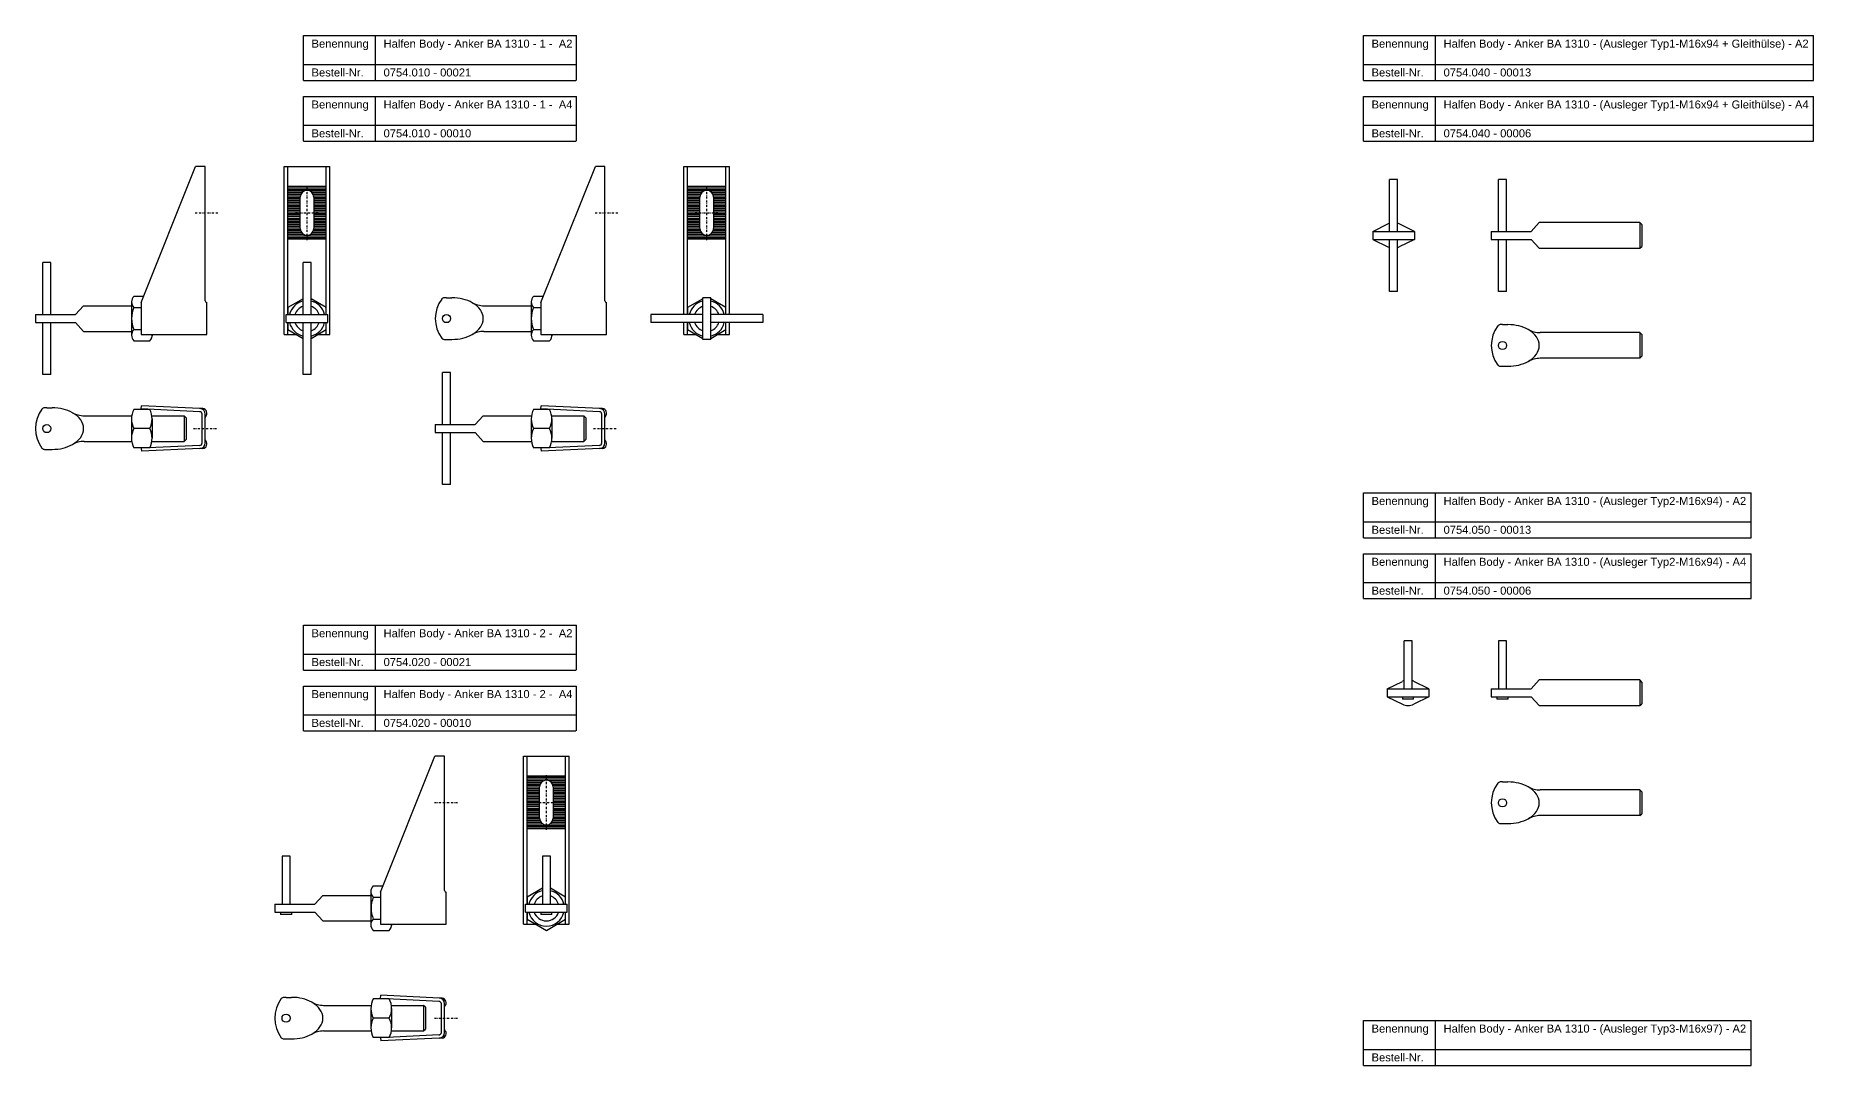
# Model space of a CAD drawing. Header units: millimetres. Extents: x 1534 to 2644, y -474 to 859.
# Drawn here: x 1534 to 2644, y 215 to 859 of the extents above; entities that cross this region are included whole.
import ezdxf

# ---------------------------------------------------------------- set-up
doc = ezdxf.new("R2010")
doc.units = ezdxf.units.MM
doc.header["$LTSCALE"] = 10
doc.linetypes.add('STRICHPUNKT2', pattern=[0.5, 0.25, -0.125, 0, -0.125])
doc.layers.add('HALFEN', color=2, linetype='Continuous')
doc.styles.add('ARIAL50', font='ARIAL.TTF', dxfattribs={"height": 5})

msp = doc.modelspace()

# ---------------------------------------------------------------- linework, layer by layer
at = {"layer": 'HALFEN'}
for p, q in [((1701.2, 858.5), (1871.8, 858.5)), ((1701.2, 830.5), (1701.2, 858.5)), ((1746.2, 830.5), (1746.2, 858.5)), ((1871.8, 830.5), (1871.8, 858.5)), ((2363.4, 858.5), (2644.5, 858.5)), ((2363.4, 830.5), (2363.4, 858.5)), ((2408.4, 830.5), (2408.4, 858.5)), ((2644.5, 830.5), (2644.5, 858.5)), ((1701.2, 840.5), (1871.8, 840.5)), ((2363.4, 840.5), (2644.5, 840.5)), ((1701.2, 830.5), (1871.3, 830.5)), ((2363.4, 830.5), (2644.5, 830.5)), ((1701.2, 820.5), (1871.8, 820.5)), ((1701.2, 792.5), (1701.2, 820.5)), ((1746.2, 792.5), (1746.2, 820.5)), ((1871.8, 792.5), (1871.8, 820.5)), ((2363.4, 820.5), (2644.5, 820.5)), ((2363.4, 792.5), (2363.4, 820.5)), ((2408.4, 792.5), (2408.4, 820.5)), ((2644.5, 792.5), (2644.5, 820.5)), ((1701.2, 802.5), (1871.8, 802.5)), ((2363.4, 802.5), (2644.5, 802.5)), ((1701.2, 792.5), (1871.3, 792.5)), ((2363.4, 792.5), (2644.5, 792.5)), ((1599.8, 691.8), (1633.8, 776.8)), ((1639.8, 776.8), (1633.8, 776.8)), ((1639.8, 692.8), (1639.8, 776.8)), ((1689.1, 776.8), (1717.6, 776.8)), ((1689.1, 671.8), (1689.1, 776.8)), ((1691.4, 684.3), (1691.4, 776.8)), ((1715.4, 684.3), (1715.4, 776.8)), ((1717.6, 671.8), (1717.6, 776.8)), ((1849.5, 691.8), (1883.5, 776.8)), ((1889.5, 776.8), (1883.5, 776.8)), ((1889.5, 692.8), (1889.5, 776.8)), ((1938.8, 776.8), (1967.3, 776.8)), ((1938.8, 684.3), (1938.8, 776.8)), ((1941.1, 684.3), (1941.1, 776.8)), ((1965.1, 684.3), (1965.1, 776.8)), ((1967.3, 684.3), (1967.3, 776.8)), ((2379.7, 736.2), (2379.7, 768.7)), ((2384.7, 768.7), (2379.7, 768.7)), ((2384.7, 736.2), (2384.7, 768.7)), ((2447.7, 736.2), (2447.7, 768.7)), ((2452.7, 768.7), (2447.7, 768.7)), ((2452.7, 736.2), (2452.7, 768.7)), ((1715.4, 764.3), (1691.4, 764.3)), ((1715.4, 763.3), (1691.4, 763.3)), ((1715.4, 762.3), (1691.4, 762.3)), ((1701.4, 761.3), (1691.4, 761.3)), ((1700.1, 760.3), (1691.4, 760.3)), ((1699.5, 759.3), (1691.4, 759.3)), ((1699.2, 758.3), (1691.4, 758.3)), ((1699.1, 757.3), (1691.4, 757.3)), ((1699.1, 756.3), (1691.4, 756.3)), ((1699.1, 755.3), (1691.4, 755.3)), ((1699.1, 738.1), (1699.1, 757.6)), ((1715.4, 761.3), (1705.4, 761.3)), ((1715.4, 760.3), (1706.6, 760.3)), ((1715.4, 759.3), (1707.2, 759.3)), ((1715.4, 758.3), (1707.6, 758.3)), ((1707.6, 757.6), (1707.6, 738.1)), ((1715.4, 757.3), (1707.6, 757.3)), ((1715.4, 756.3), (1707.6, 756.3)), ((1715.4, 755.3), (1707.6, 755.3)), ((1965.1, 764.3), (1941.1, 764.3)), ((1965.1, 763.3), (1941.1, 763.3)), ((1965.1, 762.3), (1941.1, 762.3)), ((1951.1, 761.3), (1941.1, 761.3)), ((1949.8, 760.3), (1941.1, 760.3)), ((1949.2, 759.3), (1941.1, 759.3)), ((1948.9, 758.3), (1941.1, 758.3)), ((1948.8, 757.3), (1941.1, 757.3)), ((1948.8, 756.3), (1941.1, 756.3)), ((1948.8, 755.3), (1941.1, 755.3)), ((1948.8, 738.1), (1948.8, 757.6)), ((1965.1, 761.3), (1955.1, 761.3)), ((1965.1, 760.3), (1956.3, 760.3)), ((1965.1, 759.3), (1957, 759.3)), ((1965.1, 758.3), (1957.3, 758.3)), ((1957.3, 757.6), (1957.3, 738.1)), ((1965.1, 757.3), (1957.3, 757.3)), ((1965.1, 756.3), (1957.3, 756.3)), ((1965.1, 755.3), (1957.3, 755.3)), ((1699.1, 754.3), (1691.4, 754.3)), ((1699.1, 753.3), (1691.4, 753.3)), ((1699.1, 752.3), (1691.4, 752.3)), ((1699.1, 751.3), (1691.4, 751.3)), ((1699.1, 750.3), (1691.4, 750.3)), ((1699.1, 749.3), (1691.4, 749.3)), ((1699.1, 748.3), (1691.4, 748.3)), ((1699.1, 747.3), (1691.4, 747.3)), ((1699.1, 746.3), (1691.4, 746.3)), ((1699.1, 745.3), (1691.4, 745.3)), ((1691.4, 744.3), (1699.1, 744.3)), ((1715.4, 754.3), (1707.6, 754.3)), ((1715.4, 753.3), (1707.6, 753.3)), ((1715.4, 752.3), (1707.6, 752.3)), ((1715.4, 751.3), (1707.6, 751.3)), ((1715.4, 750.3), (1707.6, 750.3)), ((1715.4, 749.3), (1707.6, 749.3)), ((1715.4, 748.3), (1707.6, 748.3)), ((1715.4, 747.3), (1707.6, 747.3)), ((1715.4, 746.3), (1707.6, 746.3)), ((1715.4, 745.3), (1707.6, 745.3)), ((1707.6, 744.3), (1715.4, 744.3)), ((1948.8, 754.3), (1941.1, 754.3)), ((1948.8, 753.3), (1941.1, 753.3)), ((1948.8, 752.3), (1941.1, 752.3)), ((1948.8, 751.3), (1941.1, 751.3)), ((1948.8, 750.3), (1941.1, 750.3)), ((1948.8, 749.3), (1941.1, 749.3)), ((1948.8, 748.3), (1941.1, 748.3)), ((1948.8, 747.3), (1941.1, 747.3)), ((1948.8, 746.3), (1941.1, 746.3)), ((1948.8, 745.3), (1941.1, 745.3)), ((1941.1, 744.3), (1948.8, 744.3)), ((1965.1, 754.3), (1957.3, 754.3)), ((1965.1, 753.3), (1957.3, 753.3)), ((1965.1, 752.3), (1957.3, 752.3)), ((1965.1, 751.3), (1957.3, 751.3)), ((1965.1, 750.3), (1957.3, 750.3)), ((1965.1, 749.3), (1957.3, 749.3)), ((1965.1, 748.3), (1957.3, 748.3)), ((1965.1, 747.3), (1957.3, 747.3)), ((1965.1, 746.3), (1957.3, 746.3)), ((1965.1, 745.3), (1957.3, 745.3)), ((1957.3, 744.3), (1965.1, 744.3)), ((1699.1, 743.3), (1691.4, 743.3)), ((1699.1, 742.3), (1691.4, 742.3)), ((1699.1, 741.3), (1691.4, 741.3)), ((1699.1, 740.3), (1691.4, 740.3)), ((1699.1, 739.3), (1691.4, 739.3)), ((1699.1, 738.3), (1691.4, 738.3)), ((1699.2, 737.3), (1691.4, 737.3)), ((1699.5, 736.3), (1691.4, 736.3)), ((1700.1, 735.3), (1691.4, 735.3)), ((1701.4, 734.3), (1691.4, 734.3)), ((1715.4, 733.3), (1691.4, 733.3)), ((1715.4, 734.3), (1705.4, 734.3)), ((1715.4, 735.3), (1706.6, 735.3)), ((1715.4, 736.3), (1707.2, 736.3)), ((1715.4, 743.3), (1707.6, 743.3)), ((1715.4, 742.3), (1707.6, 742.3)), ((1715.4, 741.3), (1707.6, 741.3)), ((1715.4, 740.3), (1707.6, 740.3)), ((1715.4, 739.3), (1707.6, 739.3)), ((1715.4, 738.3), (1707.6, 738.3)), ((1715.4, 737.3), (1707.6, 737.3)), ((1948.8, 743.3), (1941.1, 743.3)), ((1948.8, 742.3), (1941.1, 742.3)), ((1948.8, 741.3), (1941.1, 741.3)), ((1948.8, 740.3), (1941.1, 740.3)), ((1948.8, 739.3), (1941.1, 739.3)), ((1948.8, 738.3), (1941.1, 738.3)), ((1948.9, 737.3), (1941.1, 737.3)), ((1949.2, 736.3), (1941.1, 736.3)), ((1949.8, 735.3), (1941.1, 735.3)), ((1951.1, 734.3), (1941.1, 734.3)), ((1965.1, 733.3), (1941.1, 733.3)), ((1965.1, 734.3), (1955.1, 734.3)), ((1965.1, 735.3), (1956.3, 735.3)), ((1965.1, 736.3), (1957, 736.3)), ((1965.1, 743.3), (1957.3, 743.3)), ((1965.1, 742.3), (1957.3, 742.3)), ((1965.1, 741.3), (1957.3, 741.3)), ((1965.1, 740.3), (1957.3, 740.3)), ((1965.1, 739.3), (1957.3, 739.3)), ((1965.1, 738.3), (1957.3, 738.3)), ((1965.1, 737.3), (1957.3, 737.3)), ((2369.2, 736.2), (2378.6, 740.9)), ((2369.2, 736.2), (2395.2, 736.2)), ((2369.2, 736.2), (2369.2, 731.2)), ((2395.2, 736.2), (2385.7, 740.9)), ((2395.2, 736.2), (2395.2, 731.2)), ((2443.2, 736.2), (2468.2, 736.2)), ((2443.2, 736.2), (2443.2, 731.2)), ((2468.2, 736.2), (2473.2, 741.7)), ((2536, 741.7), (2473.2, 741.7)), ((2536, 741.7), (2536, 725.7)), ((2537.2, 740.5), (2536, 741.7)), ((2537.2, 740.5), (2537.2, 726.9)), ((1715.4, 732.3), (1691.4, 732.3)), ((1715.4, 731.3), (1691.4, 731.3)), ((1965.1, 732.3), (1941.1, 732.3)), ((1965.1, 731.3), (1941.1, 731.3)), ((2369.2, 731.2), (2395.2, 731.2)), ((2369.2, 731.2), (2378.6, 726.5)), ((2379.7, 698.7), (2379.7, 731.2)), ((2384.7, 698.7), (2384.7, 731.2)), ((2395.2, 731.2), (2385.7, 726.5)), ((2443.2, 731.2), (2468.2, 731.2)), ((2447.7, 698.7), (2447.7, 731.2)), ((2452.7, 698.7), (2452.7, 731.2)), ((2468.2, 731.2), (2473.2, 725.7)), ((2473.2, 725.7), (2536, 725.7)), ((2495.9, 725.7), (2536, 725.7)), ((2536, 725.7), (2537.2, 726.9)), ((1538.3, 684.3), (1538.3, 716.8)), ((1543.3, 716.8), (1538.3, 716.8)), ((1543.3, 684.3), (1543.3, 716.8)), ((1700.9, 684.3), (1700.9, 716.8)), ((1705.9, 716.8), (1700.9, 716.8)), ((1705.9, 684.3), (1705.9, 716.8)), ((1558.8, 684.3), (1563.8, 689.8)), ((1563.8, 689.8), (1593.8, 689.8)), ((1593.8, 692.6), (1593.8, 671)), ((1593.8, 691.8), (1593.8, 671.8)), ((1595.2, 695.7), (1601.3, 695.7)), ((1595.2, 688.7), (1599.8, 688.7)), ((1599.8, 691.8), (1599.8, 671.8)), ((1640.8, 671.8), (1640.8, 691.8)), ((1700.9, 694.2), (1691.4, 688.7)), ((1691.4, 688.7), (1691.4, 684.3)), ((1715.4, 688.7), (1705.9, 694.2)), ((1715.4, 684.3), (1715.4, 688.7)), ((1790.5, 694.8), (1793.9, 694.8)), ((1813.9, 689.8), (1843.6, 689.8)), ((1843.5, 692.6), (1843.5, 671)), ((1843.5, 691.8), (1843.5, 671.8)), ((1844.9, 695.7), (1851, 695.7)), ((1844.9, 688.7), (1849.5, 688.7)), ((1849.5, 691.8), (1849.5, 671.8)), ((1890.5, 671.8), (1890.5, 691.8)), ((1950.6, 694.2), (1941.1, 688.7)), ((1941.1, 688.7), (1941.1, 684.3)), ((1950.6, 668.8), (1950.6, 694.8)), ((1955.6, 694.8), (1950.6, 694.8)), ((1955.6, 668.8), (1955.6, 694.8)), ((1965.1, 688.7), (1955.6, 694.2)), ((1965.1, 684.3), (1965.1, 688.7)), ((2384.7, 698.7), (2379.7, 698.7)), ((2452.7, 698.7), (2447.7, 698.7)), ((1533.8, 684.3), (1558.8, 684.3)), ((1533.8, 684.3), (1533.8, 679.3)), ((1533.8, 679.3), (1558.8, 679.3)), ((1538.3, 646.8), (1538.3, 679.3)), ((1543.3, 646.8), (1543.3, 679.3)), ((1558.8, 679.3), (1563.8, 673.8)), ((1593.8, 688.6), (1593.8, 675)), ((1690.4, 684.3), (1716.4, 684.3)), ((1690.4, 679.3), (1690.4, 684.3)), ((1690.4, 679.3), (1716.4, 679.3)), ((1691.4, 671.8), (1691.4, 679.3)), ((1691.4, 679.3), (1691.4, 674.9)), ((1700.9, 646.8), (1700.9, 679.3)), ((1705.9, 646.8), (1705.9, 679.3)), ((1715.4, 671.8), (1715.4, 679.3)), ((1715.4, 674.9), (1715.4, 679.3)), ((1716.4, 679.3), (1716.4, 684.3)), ((1843.5, 688.6), (1843.5, 675)), ((1950.6, 684.3), (1918.1, 684.3)), ((1918.1, 684.3), (1918.1, 679.3)), ((1950.6, 679.3), (1918.1, 679.3)), ((1938.8, 671.8), (1938.8, 679.3)), ((1941.1, 671.8), (1941.1, 679.3)), ((1941.1, 679.3), (1941.1, 674.9)), ((1988.1, 684.3), (1955.6, 684.3)), ((1988.1, 679.3), (1955.6, 679.3)), ((1965.1, 671.8), (1965.1, 679.3)), ((1965.1, 674.9), (1965.1, 679.3)), ((1967.3, 671.8), (1967.3, 679.3)), ((1988.1, 684.3), (1988.1, 679.3)), ((2450.2, 678), (2453.6, 678)), ((1563.8, 673.8), (1593.8, 673.8)), ((1595.2, 674.9), (1599.8, 674.9)), ((1595.2, 667.9), (1605.2, 667.9)), ((1599.8, 671.8), (1640.8, 671.8)), ((1606.6, 671.8), (1606.6, 671)), ((1689.1, 671.8), (1696.7, 671.8)), ((1691.4, 674.9), (1700.9, 669.4)), ((1705.9, 669.4), (1715.4, 674.9)), ((1710.1, 671.8), (1717.6, 671.8)), ((1789.1, 668.8), (1793.9, 668.8)), ((1813.9, 673.8), (1843.6, 673.8)), ((1844.9, 674.9), (1849.5, 674.9)), ((1844.9, 667.9), (1854.9, 667.9)), ((1849.5, 671.8), (1890.5, 671.8)), ((1856.3, 671.8), (1856.3, 671)), ((1938.8, 671.8), (1946.4, 671.8)), ((1941.1, 674.9), (1950.6, 669.4)), ((1955.6, 668.8), (1950.6, 668.8)), ((1955.6, 669.4), (1965.1, 674.9)), ((1959.8, 671.8), (1967.3, 671.8)), ((2536, 673), (2473.7, 673)), ((2536, 673), (2536, 657)), ((2537.2, 671.8), (2536, 673)), ((2537.2, 671.8), (2537.2, 658.3)), ((2536, 657), (2473.7, 657)), ((2536, 657), (2537.2, 658.3)), ((1543.3, 646.8), (1538.3, 646.8)), ((1705.9, 646.8), (1700.9, 646.8)), ((1788, 615.6), (1788, 648.1)), ((1793, 648.1), (1788, 648.1)), ((1793, 615.6), (1793, 648.1)), ((2448.9, 652), (2453.6, 652)), ((1540.8, 626.1), (1544.2, 626.1)), ((1605.2, 625.1), (1595.2, 625.1)), ((1599.8, 625.4), (1599.9, 627.4)), ((1636.4, 623.6), (1599.8, 625.4)), ((1636.5, 625.6), (1599.9, 627.4)), ((1638.3, 625.6), (1636.5, 625.6)), ((1637.8, 604.1), (1637.8, 622.1)), ((1639.8, 604.1), (1639.8, 622.1)), ((1854.9, 625.1), (1844.9, 625.1)), ((1849.5, 625.4), (1849.6, 627.4)), ((1886.1, 623.6), (1849.5, 625.4)), ((1886.2, 625.6), (1849.6, 627.4)), ((1888, 625.6), (1886.2, 625.6)), ((1887.5, 604.1), (1887.5, 622.1)), ((1889.5, 604.1), (1889.5, 622.1)), ((1564.2, 621.1), (1593.9, 621.1)), ((1593.8, 619.1), (1593.8, 607.1)), ((1605.2, 613.1), (1595.2, 613.1)), ((1606.4, 621.1), (1626.6, 621.1)), ((1606.6, 619.1), (1606.6, 607.1)), ((1626.6, 621.1), (1626.6, 605.1)), ((1627.8, 619.9), (1626.6, 621.1)), ((1627.8, 619.9), (1627.8, 606.3)), ((1783.5, 615.6), (1808.5, 615.6)), ((1783.5, 615.6), (1783.5, 610.6)), ((1808.5, 615.6), (1813.5, 621.1)), ((1813.5, 621.1), (1843.5, 621.1)), ((1843.5, 619.1), (1843.5, 607.1)), ((1854.9, 613.1), (1844.9, 613.1)), ((1856.2, 621.1), (1876.3, 621.1)), ((1856.3, 619.1), (1856.3, 607.1)), ((1876.3, 621.1), (1876.3, 605.1)), ((1877.5, 619.9), (1876.3, 621.1)), ((1877.5, 619.9), (1877.5, 606.3)), ((1539.4, 600.1), (1544.2, 600.1)), ((1564.2, 605.1), (1593.9, 605.1)), ((1605.2, 601.1), (1595.2, 601.1)), ((1636.4, 602.6), (1599.8, 600.9)), ((1599.8, 600.9), (1599.9, 598.9)), ((1636.5, 600.6), (1599.9, 598.9)), ((1606.4, 605.1), (1626.6, 605.1)), ((1626.6, 605.1), (1627.8, 606.3)), ((1638.3, 600.6), (1636.4, 600.6)), ((1783.5, 610.6), (1808.5, 610.6)), ((1788, 578.1), (1788, 610.6)), ((1793, 578.1), (1793, 610.6)), ((1808.5, 610.6), (1813.5, 605.1)), ((1813.5, 605.1), (1843.5, 605.1)), ((1854.9, 601.1), (1844.9, 601.1)), ((1886.1, 602.6), (1849.5, 600.9)), ((1849.5, 600.9), (1849.6, 598.9)), ((1886.2, 600.6), (1849.6, 598.9)), ((1856.2, 605.1), (1876.3, 605.1)), ((1876.3, 605.1), (1877.5, 606.3)), ((1888, 600.6), (1886.1, 600.6)), ((1793, 578.1), (1788, 578.1)), ((2363.4, 572.9), (2605.6, 572.9)), ((2363.4, 544.9), (2363.4, 572.9)), ((2408.4, 544.9), (2408.4, 572.9)), ((2605.6, 544.9), (2605.6, 572.9)), ((2363.4, 554.9), (2605.6, 554.9)), ((2363.4, 544.9), (2605.6, 544.9)), ((2363.4, 534.9), (2605.6, 534.9)), ((2363.4, 506.9), (2363.4, 534.9)), ((2408.4, 506.9), (2408.4, 534.9)), ((2605.6, 506.9), (2605.6, 534.9)), ((2363.4, 516.9), (2605.6, 516.9)), ((2363.4, 506.9), (2605.6, 506.9)), ((1701.2, 490.3), (1871.8, 490.3)), ((1701.2, 462.3), (1701.2, 490.3)), ((1746.2, 462.3), (1746.2, 490.3)), ((1871.8, 462.3), (1871.8, 490.3)), ((2388.7, 450.6), (2388.7, 480.6)), ((2393.7, 480.6), (2388.7, 480.6)), ((2393.7, 450.6), (2393.7, 480.6)), ((2447.7, 480.6), (2447.7, 450.6)), ((2452.7, 480.6), (2447.7, 480.6)), ((2452.7, 450.6), (2452.7, 480.6)), ((1701.2, 472.3), (1871.8, 472.3)), ((1701.2, 462.3), (1871.3, 462.3)), ((2468.2, 450.6), (2473.2, 456.1)), ((2536, 456.1), (2473.2, 456.1)), ((2536, 456.1), (2536, 440.1)), ((2537.2, 454.8), (2536, 456.1)), ((1701.2, 452.3), (1871.8, 452.3)), ((1701.2, 424.3), (1701.2, 452.3)), ((1746.2, 424.3), (1746.2, 452.3)), ((1871.8, 424.3), (1871.8, 452.3)), ((2378.2, 450.6), (2387.7, 455.2)), ((2378.2, 450.6), (2404.2, 450.6)), ((2378.2, 450.6), (2378.2, 445.6)), ((2378.2, 445.6), (2404.2, 445.6)), ((2378.2, 445.6), (2387.7, 440.9)), ((2387.7, 445.6), (2387.7, 444.1)), ((2394.7, 444.1), (2394.7, 445.6)), ((2404.2, 450.6), (2394.8, 455.2)), ((2404.2, 445.6), (2394.8, 440.9)), ((2404.2, 450.6), (2404.2, 445.6)), ((2443.2, 450.6), (2468.2, 450.6)), ((2443.2, 450.6), (2443.2, 445.6)), ((2443.2, 445.6), (2468.2, 445.6)), ((2446.7, 445.6), (2446.7, 444.1)), ((2453.7, 444.1), (2453.7, 445.6)), ((2468.2, 445.6), (2473.2, 440.1)), ((2537.2, 454.8), (2537.2, 441.3)), ((1701.2, 434.3), (1871.8, 434.3)), ((2394.7, 444.1), (2387.7, 444.1)), ((2453.7, 444.1), (2446.7, 444.1)), ((2473.2, 440.1), (2536, 440.1)), ((2495.9, 440.1), (2536, 440.1)), ((2536, 440.1), (2537.2, 441.3)), ((1701.2, 424.3), (1871.3, 424.3)), ((1749.3, 323.6), (1783.3, 408.6)), ((1789.3, 408.6), (1783.3, 408.6)), ((1789.3, 324.6), (1789.3, 408.6)), ((1838.6, 408.6), (1867.2, 408.6)), ((1838.6, 303.6), (1838.6, 408.6)), ((1840.9, 316.1), (1840.9, 408.6)), ((1864.9, 316.1), (1864.9, 408.6)), ((1867.2, 303.6), (1867.2, 408.6)), ((1864.9, 396.1), (1840.9, 396.1)), ((1864.9, 395.1), (1840.9, 395.1)), ((1864.9, 394.1), (1840.9, 394.1)), ((1850.9, 393.1), (1840.9, 393.1)), ((1849.7, 392.1), (1840.9, 392.1)), ((1849, 391.1), (1840.9, 391.1)), ((1848.7, 390.1), (1840.9, 390.1)), ((1848.6, 389.1), (1840.9, 389.1)), ((1848.6, 369.8), (1848.6, 389.3)), ((1864.9, 393.1), (1854.9, 393.1)), ((1864.9, 392.1), (1856.1, 392.1)), ((1864.9, 391.1), (1856.8, 391.1)), ((1864.9, 390.1), (1857.1, 390.1)), ((1857.1, 389.3), (1857.1, 369.8)), ((1864.9, 389.1), (1857.1, 389.1)), ((2450.2, 392.4), (2453.6, 392.4)), ((1848.6, 388.1), (1840.9, 388.1)), ((1848.6, 387.1), (1840.9, 387.1)), ((1848.6, 386.1), (1840.9, 386.1)), ((1848.6, 385.1), (1840.9, 385.1)), ((1848.6, 384.1), (1840.9, 384.1)), ((1848.6, 383.1), (1840.9, 383.1)), ((1848.6, 382.1), (1840.9, 382.1)), ((1848.6, 381.1), (1840.9, 381.1)), ((1848.6, 380.1), (1840.9, 380.1)), ((1848.6, 379.1), (1840.9, 379.1)), ((1848.6, 378.1), (1840.9, 378.1)), ((1864.9, 388.1), (1857.1, 388.1)), ((1864.9, 387.1), (1857.1, 387.1)), ((1864.9, 386.1), (1857.1, 386.1)), ((1864.9, 385.1), (1857.1, 385.1)), ((1864.9, 384.1), (1857.1, 384.1)), ((1864.9, 383.1), (1857.1, 383.1)), ((1864.9, 382.1), (1857.1, 382.1)), ((1864.9, 381.1), (1857.1, 381.1)), ((1864.9, 380.1), (1857.1, 380.1)), ((1864.9, 379.1), (1857.1, 379.1)), ((1864.9, 378.1), (1857.1, 378.1)), ((2536, 387.4), (2473.7, 387.4)), ((2536, 387.4), (2536, 371.4)), ((2537.2, 386.2), (2536, 387.4)), ((2537.2, 386.2), (2537.2, 372.6)), ((1848.6, 377.1), (1840.9, 377.1)), ((1840.9, 376.1), (1848.6, 376.1)), ((1848.6, 375.1), (1840.9, 375.1)), ((1848.6, 374.1), (1840.9, 374.1)), ((1848.6, 373.1), (1840.9, 373.1)), ((1848.6, 372.1), (1840.9, 372.1)), ((1848.6, 371.1), (1840.9, 371.1)), ((1848.6, 370.1), (1840.9, 370.1)), ((1848.7, 369.1), (1840.9, 369.1)), ((1849, 368.1), (1840.9, 368.1)), ((1849.7, 367.1), (1840.9, 367.1)), ((1864.9, 367.1), (1856.1, 367.1)), ((1864.9, 368.1), (1856.8, 368.1)), ((1864.9, 377.1), (1857.1, 377.1)), ((1857.1, 376.1), (1864.9, 376.1)), ((1864.9, 375.1), (1857.1, 375.1)), ((1864.9, 374.1), (1857.1, 374.1)), ((1864.9, 373.1), (1857.1, 373.1)), ((1864.9, 372.1), (1857.1, 372.1)), ((1864.9, 371.1), (1857.1, 371.1)), ((1864.9, 370.1), (1857.1, 370.1)), ((1864.9, 369.1), (1857.1, 369.1)), ((2536, 371.4), (2473.7, 371.4)), ((2536, 371.4), (2537.2, 372.6)), ((1850.9, 366.1), (1840.9, 366.1)), ((1864.9, 365.1), (1840.9, 365.1)), ((1864.9, 364.1), (1840.9, 364.1)), ((1864.9, 363.1), (1840.9, 363.1)), ((1864.9, 366.1), (1854.9, 366.1)), ((2448.9, 366.4), (2453.6, 366.4)), ((1687.8, 346.1), (1687.8, 316.1)), ((1692.8, 346.1), (1687.8, 346.1)), ((1692.8, 316.1), (1692.8, 346.1)), ((1850.4, 346.1), (1850.4, 316.1)), ((1855.4, 346.1), (1850.4, 346.1)), ((1855.4, 316.1), (1855.4, 346.1)), ((1743.3, 324.4), (1743.3, 302.8)), ((1743.3, 323.6), (1743.3, 303.6)), ((1744.7, 327.5), (1750.9, 327.5)), ((1749.3, 323.6), (1749.3, 303.6)), ((1790.3, 303.6), (1790.3, 323.6)), ((1850.4, 326), (1840.9, 320.5)), ((1864.9, 320.5), (1855.4, 326)), ((1683.3, 316.1), (1708.3, 316.1)), ((1683.3, 316.1), (1683.3, 311.1)), ((1683.3, 311.1), (1708.3, 311.1)), ((1686.8, 311.1), (1686.8, 309.6)), ((1693.8, 309.6), (1693.8, 311.1)), ((1708.3, 316.1), (1713.3, 321.6)), ((1708.3, 311.1), (1713.3, 305.6)), ((1713.3, 321.6), (1743.3, 321.6)), ((1743.3, 320.4), (1743.3, 306.8)), ((1744.7, 320.5), (1749.3, 320.5)), ((1839.9, 316.1), (1865.9, 316.1)), ((1839.9, 311.1), (1839.9, 316.1)), ((1839.9, 311.1), (1865.9, 311.1)), ((1840.9, 320.5), (1840.9, 316.1)), ((1840.9, 303.6), (1840.9, 311.1)), ((1840.9, 311.1), (1840.9, 306.7)), ((1849.4, 311.1), (1849.4, 309.6)), ((1856.4, 309.6), (1856.4, 311.1)), ((1864.9, 316.1), (1864.9, 320.5)), ((1864.9, 303.6), (1864.9, 311.1)), ((1864.9, 306.7), (1864.9, 311.1)), ((1865.9, 311.1), (1865.9, 316.1)), ((1693.8, 309.6), (1686.8, 309.6)), ((1713.3, 305.6), (1743.3, 305.6)), ((1744.7, 306.7), (1749.3, 306.7)), ((1749.3, 303.6), (1790.3, 303.6)), ((1756.1, 303.6), (1756.1, 302.8)), ((1838.6, 303.6), (1846.2, 303.6)), ((1840.9, 306.7), (1852.9, 299.7)), ((1856.4, 309.6), (1849.4, 309.6)), ((1852.9, 299.7), (1864.9, 306.7)), ((1859.6, 303.6), (1867.2, 303.6)), ((1744.7, 299.7), (1754.7, 299.7)), ((1690.3, 257.9), (1693.7, 257.9)), ((1754.7, 256.9), (1744.7, 256.9)), ((1749.3, 257.2), (1749.4, 259.2)), ((1785.9, 255.4), (1749.3, 257.2)), ((1786, 257.4), (1749.4, 259.2)), ((1787.8, 257.4), (1786, 257.4)), ((1713.7, 252.9), (1743.5, 252.9)), ((1743.3, 250.9), (1743.3, 238.9)), ((1754.7, 244.9), (1744.7, 244.9)), ((1756, 252.9), (1776.1, 252.9)), ((1756.1, 250.9), (1756.1, 238.9)), ((1776.1, 252.9), (1776.1, 236.9)), ((1777.3, 251.7), (1776.1, 252.9)), ((1777.3, 251.7), (1777.3, 238.1)), ((1787.3, 235.9), (1787.3, 253.9)), ((1789.3, 235.9), (1789.3, 253.9)), ((1713.7, 236.9), (1743.5, 236.9)), ((1785.9, 234.4), (1749.3, 232.7)), ((1756, 236.9), (1776.1, 236.9)), ((1776.1, 236.9), (1777.3, 238.1)), ((2363.4, 243.4), (2605.6, 243.4)), ((2363.4, 215.4), (2363.4, 243.4)), ((2408.4, 215.4), (2408.4, 243.4)), ((2605.6, 215.4), (2605.6, 243.4)), ((1688.9, 231.9), (1693.7, 231.9)), ((1754.7, 232.9), (1744.7, 232.9)), ((1749.3, 232.7), (1749.4, 230.7)), ((1786, 232.4), (1749.4, 230.7)), ((1787.8, 232.4), (1785.9, 232.4)), ((2363.4, 225.4), (2605.6, 225.4)), ((2363.4, 215.4), (2605.6, 215.4))]:
    msp.add_line(p, q, dxfattribs=at)
at = {"layer": 'HALFEN', "color": 1, "linetype": 'STRICHPUNKT2', "ltscale": 0.5}
for p, q in [((1703.4, 730.8), (1703.4, 764.8)), ((1953.1, 730.8), (1953.1, 764.8)), ((1633.5, 747.8), (1648, 747.8)), ((1696.1, 747.8), (1710.6, 747.8)), ((1883.3, 747.8), (1897.8, 747.8)), ((1945.8, 747.8), (1960.3, 747.8)), ((1632.5, 613.1), (1647, 613.1)), ((1882.3, 613.1), (1896.8, 613.1)), ((1852.9, 362.6), (1852.9, 396.6)), ((1783.1, 379.6), (1797.6, 379.6)), ((1845.6, 379.6), (1860.1, 379.6)), ((1783.1, 244.9), (1797.6, 244.9))]:
    msp.add_line(p, q, dxfattribs=at)
at = {"layer": 'HALFEN'}
for centre in [(1790.5, 681.8), (2450.2, 665), (1540.8, 613.1), (2450.2, 379.4), (1690.3, 244.9)]:
    msp.add_circle(centre, 2.55, dxfattribs=at)
for centre, radius, start, end in [((1703.4, 757.6), 4.25, 0, 180), ((1953.1, 757.6), 4.25, 0, 180), ((1703.4, 738.1), 4.25, 180, 0), ((1953.1, 738.1), 4.25, 180, 0), ((2382.2, 733.7), 8, 108.21, 116.2938), ((2382.2, 733.7), 6, 114.6243, 114.73), ((2382.2, 733.7), 8, 63.7062, 71.79), ((2382.2, 733.7), 8, 243.7062, 251.79), ((2382.2, 733.7), 8, 288.21, 296.2938), ((1598.7, 692.2), 4.95, 135.5607, 224.4393), ((1611.6, 681.8), 17.8, 157.1519, 202.8481), ((1640.8, 692.8), 1, 180, 270), ((1703.4, 681.8), 11.2, 102.8396, 167.1604), ((1703.4, 681.8), 8, 108.21, 161.79), ((1703.4, 681.8), 11.2, 12.8396, 77.1604), ((1703.4, 681.8), 8, 18.21, 71.79), ((1804.1, 681.8), 20.6, 143.6493, 216.3585), ((1789.1, 692.8), 2, 91.3354, 143.6493), ((1789.8, 661.4), 33.4, 88.8707, 91.3354), ((1813.9, 704.8), 15, 240.6784, 270), ((1848.4, 692.2), 4.95, 135.5607, 224.4393), ((1861.3, 681.8), 17.8, 157.1519, 202.8481), ((1890.5, 692.8), 1, 180, 270), ((1953.1, 681.8), 11.2, 102.8396, 167.1604), ((1953.1, 681.8), 8, 108.21, 161.79), ((1953.1, 681.8), 11.2, 12.8396, 77.1604), ((1953.1, 681.8), 8, 18.21, 71.79), ((1703.4, 681.8), 11.2, 192.8396, 257.1604), ((1703.4, 681.8), 8, 198.21, 251.79), ((1703.4, 681.8), 11.2, 282.8396, 347.1604), ((1703.4, 681.8), 8, 288.21, 341.79), ((1953.1, 681.8), 11.2, 192.8396, 257.1604), ((1953.1, 681.8), 8, 198.21, 251.79), ((1953.1, 681.8), 11.2, 282.8396, 347.1604), ((1953.1, 681.8), 8, 288.21, 341.79), ((2448.9, 676), 2, 91.3354, 143.6493), ((2449.6, 644.7), 33.4, 88.8707, 91.3354), ((1598.7, 671.4), 4.95, 135.5607, 224.4393), ((1601.7, 671.4), 4.95, 315.5607, 4.5478), ((1789.1, 670.8), 2, 216.3585, 270), ((1813.9, 658.8), 15, 90, 119.3216), ((1848.4, 671.4), 4.95, 135.5607, 224.4393), ((1851.4, 671.4), 4.95, 315.5607, 4.5478), ((2463.8, 665), 20.6, 143.6493, 216.3585), ((2473.7, 688), 15, 240.6889, 269.9647), ((2473.7, 642), 15, 90.0353, 119.3111), ((2448.9, 654), 2, 216.3585, 270), ((1554.3, 613.1), 20.6, 143.6493, 216.3585), ((1539.4, 624.1), 2, 91.3354, 143.6493), ((1540.1, 592.7), 33.4, 88.8707, 91.3354), ((1564.2, 636.1), 15, 240.6784, 270), ((1607.3, 619.1), 13.6, 153.7317, 206.2683), ((1593, 619.1), 13.6, 333.7317, 26.2683), ((1636.3, 622.1), 1.5, 0, 90), ((1636.3, 622.1), 3.5, 0, 87.2419), ((1637.9, 622.7), 2.92, 317.9554, 81.9497), ((1857.1, 619.1), 13.6, 153.7317, 206.2683), ((1842.7, 619.1), 13.6, 333.7317, 26.2683), ((1886, 622.1), 1.5, 0, 90), ((1886, 622.1), 3.5, 0, 87.2419), ((1887.6, 622.7), 2.92, 317.9554, 81.9497), ((1607.3, 607.1), 13.6, 153.7317, 206.2683), ((1593, 607.1), 13.6, 333.7317, 26.2683), ((1640.8, 620.1), 1.04, 139.2205, 179.6367), ((1857.1, 607.1), 13.6, 153.7317, 206.2683), ((1842.7, 607.1), 13.6, 333.7317, 26.2683), ((1890.5, 620.1), 1.04, 139.2205, 179.6367), ((1539.4, 602.1), 2, 216.3585, 270), ((1564.2, 590.1), 15, 90, 119.3216), ((1636.3, 604.1), 1.5, 270, 0), ((1636.3, 604.1), 3.5, 272.7581, 0), ((1637.9, 603.5), 2.92, 278.0503, 42.0446), ((1640.8, 606.1), 1.04, 180.3633, 220.7795), ((1886, 604.1), 1.5, 270, 0), ((1886, 604.1), 3.5, 272.7581, 0), ((1887.6, 603.5), 2.92, 278.0503, 42.0446), ((1890.5, 606.1), 1.04, 180.3633, 220.7795), ((2391.2, 448.1), 8, 108.21, 116.2938), ((2391.2, 448.1), 8, 63.7062, 71.79), ((2391.2, 448.1), 6, 114.6243, 114.73), ((2391.2, 448.1), 8, 243.7062, 296.2938), ((1852.9, 389.3), 4.25, 0, 180), ((2463.8, 379.4), 20.6, 143.6493, 216.3585), ((2448.9, 390.4), 2, 91.3354, 143.6493), ((2449.6, 359), 33.4, 88.8707, 91.3354), ((2473.7, 402.4), 15, 240.6889, 269.9647), ((1852.9, 369.8), 4.25, 180, 0), ((2448.9, 368.4), 2, 216.3585, 270), ((2473.7, 356.4), 15, 90.0353, 119.3111), ((1748.2, 324), 4.95, 135.5607, 224.4393), ((1790.3, 324.6), 1, 180, 270), ((1852.9, 313.6), 11.2, 102.8396, 167.1604), ((1852.9, 313.6), 11.2, 12.8396, 77.1604), ((1761.2, 313.6), 17.8, 157.1519, 202.8481), ((1852.9, 313.6), 11.2, 192.8396, 347.1604), ((1852.9, 313.6), 8, 108.21, 161.79), ((1852.9, 313.6), 8, 198.21, 341.79), ((1852.9, 313.6), 8, 18.21, 71.79), ((1748.2, 303.2), 4.95, 135.5607, 224.4393), ((1751.2, 303.2), 4.95, 315.5607, 4.5478), ((1703.9, 244.9), 20.6, 143.6493, 216.3585), ((1688.9, 255.9), 2, 91.3354, 143.6493), ((1689.7, 224.5), 33.4, 88.8707, 91.3354), ((1756.9, 250.9), 13.6, 153.7317, 206.2683), ((1742.6, 250.9), 13.6, 333.7317, 26.2683), ((1785.8, 253.9), 3.5, 0, 87.2419), ((1787.4, 254.5), 2.92, 317.9554, 81.9497), ((1713.7, 267.9), 15, 240.6784, 270), ((1756.9, 238.9), 13.6, 153.7317, 206.2683), ((1742.6, 238.9), 13.6, 333.7317, 26.2683), ((1785.8, 253.9), 1.5, 0, 90), ((1790.3, 251.9), 1.04, 139.2205, 179.6367), ((1713.7, 221.9), 15, 90, 119.3216), ((1785.8, 235.9), 1.5, 270, 0), ((1785.8, 235.9), 3.5, 272.7581, 0), ((1787.4, 235.3), 2.92, 278.0503, 42.0446), ((1790.3, 237.9), 1.04, 180.3633, 220.7795), ((1688.9, 233.9), 2, 216.3585, 270)]:
    msp.add_arc(centre, radius, start, end, dxfattribs=at)
for centre, major_axis, start_param, end_param in [((1793.9, 681.8), (-19.6, 0), 4.00986, 4.712389), ((1793.9, 681.8), (19.6, 0), -0.868267, 0.868267), ((2453.6, 665), (19.6, 0), 7.151452, 7.853982), ((1793.9, 681.8), (19.6, 0), 4.712389, 5.414918), ((2453.6, 665), (19.6, 0), 5.414918, 7.151452), ((2453.6, 665), (19.6, 0), 4.712389, 5.414918), ((1544.2, 613.1), (-19.6, 0), 4.00986, 4.712389), ((1544.2, 613.1), (19.6, 0), -0.868267, 0.868267), ((1544.2, 613.1), (19.6, 0), 4.712389, 5.414918), ((2453.6, 379.4), (19.6, 0), 7.151452, 7.853982), ((2453.6, 379.4), (19.6, 0), 5.414918, 7.151452), ((2453.6, 379.4), (19.6, 0), 4.712389, 5.414918), ((1693.7, 244.9), (-19.6, 0), 4.00986, 4.712389), ((1693.7, 244.9), (19.6, 0), -0.868267, 0.868267), ((1693.7, 244.9), (19.6, 0), 4.712389, 5.414918)]:
    msp.add_ellipse(centre, major_axis=major_axis, ratio=0.663426, start_param=start_param, end_param=end_param, dxfattribs=at)

# ---------------------------------------------------------------- texts
at = {"layer": 'HALFEN', "style": 'ARIAL50'}
for s, p in [('Benennung', (1706.2, 851)), ('Halfen Body - Anker BA 1310 - 1 -  A2', (1751.2, 851)), ('Benennung', (2368.4, 851)), ('Halfen Body - Anker BA 1310 - (Ausleger Typ1-M16x94 + Gleithülse) - A2', (2413.4, 851)), ('Bestell-Nr.', (1706.2, 833)), ('0754.010 - 00021', (1751.2, 833)), ('Bestell-Nr.', (2368.4, 833)), ('0754.040 - 00013', (2413.4, 833)), ('Benennung', (1706.2, 813)), ('Halfen Body - Anker BA 1310 - 1 -  A4', (1751.2, 813)), ('Benennung', (2368.4, 813)), ('Halfen Body - Anker BA 1310 - (Ausleger Typ1-M16x94 + Gleithülse) - A4', (2413.4, 813)), ('Bestell-Nr.', (1706.2, 795)), ('0754.010 - 00010', (1751.2, 795)), ('Bestell-Nr.', (2368.4, 795)), ('0754.040 - 00006', (2413.4, 795)), ('Benennung', (2368.4, 565.4)), ('Halfen Body - Anker BA 1310 - (Ausleger Typ2-M16x94) - A2', (2413.4, 565.4)), ('Bestell-Nr.', (2368.4, 547.4)), ('0754.050 - 00013', (2413.4, 547.4)), ('Benennung', (2368.4, 527.4)), ('Halfen Body - Anker BA 1310 - (Ausleger Typ2-M16x94) - A4', (2413.4, 527.4)), ('Bestell-Nr.', (2368.4, 509.4)), ('0754.050 - 00006', (2413.4, 509.4)), ('Benennung', (1706.2, 482.8)), ('Halfen Body - Anker BA 1310 - 2 -  A2', (1751.2, 482.8)), ('Bestell-Nr.', (1706.2, 464.8)), ('0754.020 - 00021', (1751.2, 464.8)), ('Benennung', (1706.2, 444.8)), ('Halfen Body - Anker BA 1310 - 2 -  A4', (1751.2, 444.8)), ('Bestell-Nr.', (1706.2, 426.8)), ('0754.020 - 00010', (1751.2, 426.8)), ('Benennung', (2368.4, 235.9)), ('Halfen Body - Anker BA 1310 - (Ausleger Typ3-M16x97) - A2', (2413.4, 235.9)), ('Bestell-Nr.', (2368.4, 217.9))]:
    msp.add_text(s, height=5, dxfattribs=at).set_placement(p)

doc.saveas('drawing.dxf')
